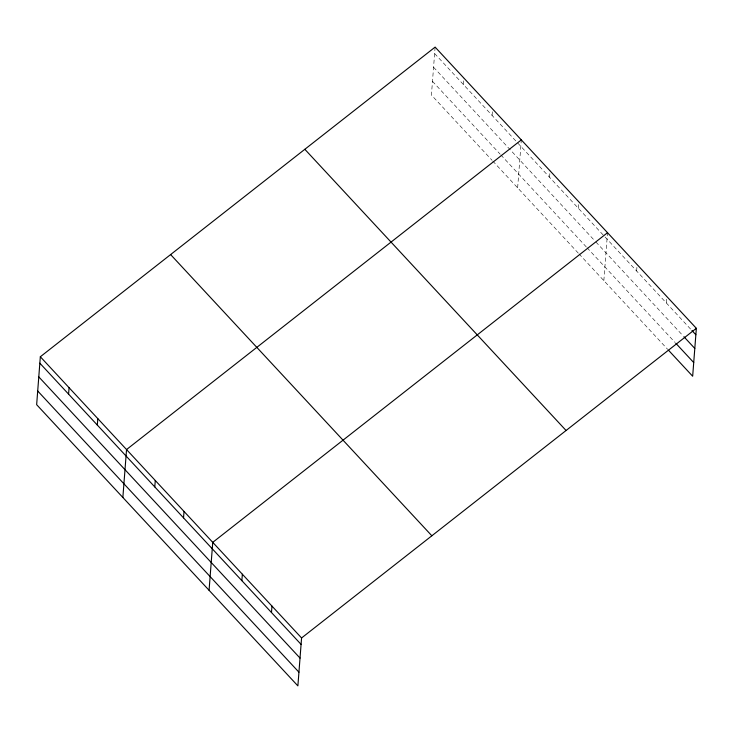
<?xml version="1.0" encoding="UTF-8"?>
<svg xmlns="http://www.w3.org/2000/svg" width="733" height="733" viewBox="0 0 733 733"><rect width="100%" height="100%" fill="white"/><g stroke="black" fill="none" stroke-linecap="round" stroke-linejoin="round"><path stroke-width="0.55" stroke-dasharray="3.67 2.75" d="M435.118 47.114L431.425 95.033L492.008 160.243M463.357 84.478L463.852 78.046M492.09 115.411L492.503 110.051M517.635 187.831L521.319 139.911M549.567 177.276L550.062 170.844M578.3 208.209L578.795 201.777M603.845 280.629L607.446 233.781M636.638 271.018L637.05 265.658M666.251 302.885L666.746 296.453M434.623 53.546L691.182 329.722M433.57 67.244L595.104 241.13M595.883 241.963L682.331 335.027M432.479 81.345L500.053 154.077M500.822 154.91L586.253 246.874M587.032 247.708L675.02 342.421M492.778 161.077L578.209 253.041M578.988 253.875L667.726 349.403"/><path stroke-width="1.1" d="M40.333 356.76L36.65 404.68L297.882 685.886L301.575 637.967L40.333 356.76L435.118 47.114L696.35 328.32L692.667 376.24L668.514 350.246M68.581 394.125L69.076 387.693M97.315 425.058L97.81 418.625M122.86 497.478L126.543 449.558L521.319 139.911M154.782 486.923L155.277 480.491M183.525 517.855L184.02 511.423M209.07 590.276L212.753 542.356L607.529 232.709M241.863 580.655L242.357 574.223M271.476 612.522L271.97 606.09M301.575 637.967L696.35 328.32M691.961 330.556L695.855 334.752M683.898 336.704L694.802 348.441M675.799 343.264L693.72 362.551M304.836 149.303L566.078 430.5M170.615 254.58L431.847 535.777M39.839 363.192L301.08 644.399M38.785 376.881L300.026 658.087M37.704 390.991L298.936 672.188"/></g></svg>
